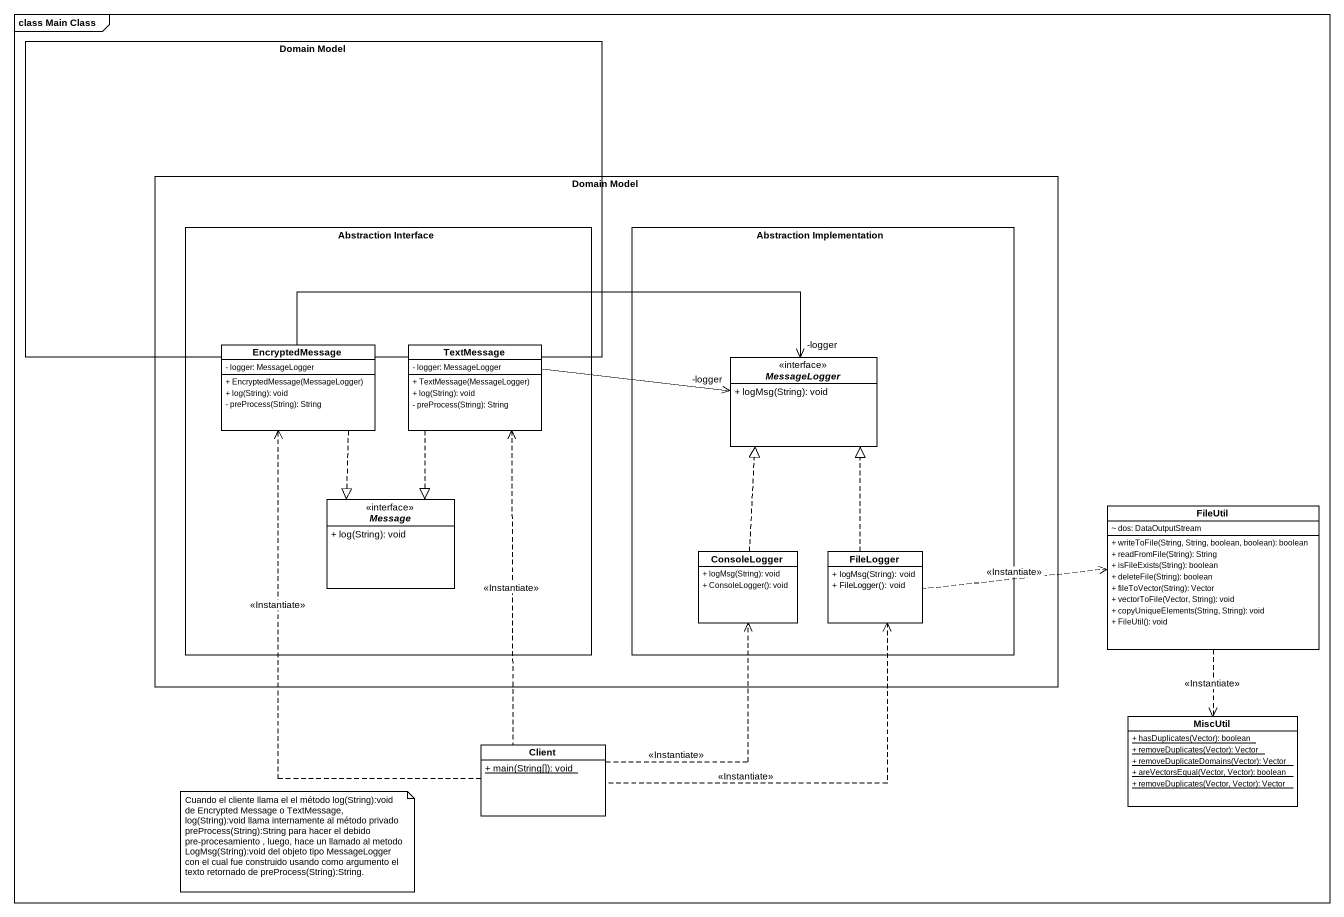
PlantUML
@startuml
mainframe class Main Class
allowmixing
hide circle
hide empty members
skinparam classAttributeIconSize 0
rectangle "Domain Model" as Domain_Model
rectangle "Domain Model" as Domain_Model_2 {
  rectangle "Abstraction Interface" as Abstraction_Interface {
    class EncryptedMessage {
      - logger: MessageLogger
      + EncryptedMessage(MessageLogger)
      + log(String): void
      - preProcess(String): String
    }
    class TextMessage {
      - logger: MessageLogger
      + TextMessage(MessageLogger)
      + log(String): void
      - preProcess(String): String
    }
    interface Message {
      + log(String): void
    }
  }
  rectangle "Abstraction Implementation" as Abstraction_Implementation {
    interface MessageLogger {
      + logMsg(String): void
    }
    class ConsoleLogger {
      + logMsg(String): void
      + ConsoleLogger(): void
    }
    class FileLogger {
      + logMsg(String): void
      + FileLogger(): void
    }
  }
}
class FileUtil {
  ~ dos: DataOutputStream
  + writeToFile(String, String, boolean, boolean): boolean
  + readFromFile(String): String
  + isFileExists(String): boolean
  + deleteFile(String): boolean
  + fileToVector(String): Vector
  + vectorToFile(Vector, String): void
  + copyUniqueElements(String, String): void
  + FileUtil(): void
}
class MiscUtil {
  {static} + hasDuplicates(Vector): boolean
  {static} + removeDuplicates(Vector): Vector
  {static} + removeDuplicateDomains(Vector): Vector
  {static} + areVectorsEqual(Vector, Vector): boolean
  {static} + removeDuplicates(Vector, Vector): Vector
}
class Client {
  {static} + main(String[]): void
}
EncryptedMessage -right-> "-logger" MessageLogger
EncryptedMessage ..|> Message
TextMessage -right-> "-logger" MessageLogger
TextMessage ..|> Message
TextMessage <.. Client : <<Instantiate>>
FileUtil <.left. FileLogger : <<Instantiate>>
FileUtil ..> MiscUtil : <<Instantiate>>
ConsoleLogger .up.|> MessageLogger
FileLogger .up.|> MessageLogger
FileLogger <.left. Client : <<Instantiate>>
Client .up.> EncryptedMessage : <<Instantiate>>
Client .up.> ConsoleLogger : <<Instantiate>>
note as N1
  Cuando el cliente llama el el método log(String):void de Encrypted Message o TextMessage, log(String):void llama internamente al método privado preProcess(String):String para hacer el debido pre-procesamiento , luego, hace un llamado al metodo LogMsg(String):void del objeto tipo MessageLogger con el cual fue construido usando como argumento el texto retornado de preProcess(String):String.
end note
@enduml
